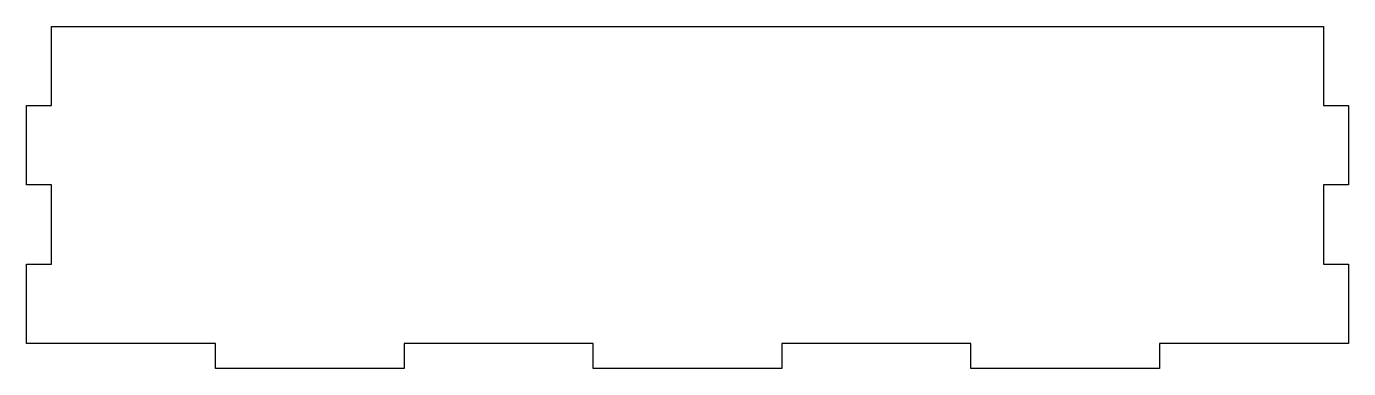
# Model space of a CAD drawing. Header units: millimetres. Extents: x -20 to 147, y -34 to 9.
import ezdxf

# ---------------------------------------------------------------- set-up
doc = ezdxf.new("R2010")
doc.units = ezdxf.units.MM
doc.layers.get('0').update_dxf_attribs({"linetype": 'CONTINUOUS'})

msp = doc.modelspace()

# ---------------------------------------------------------------- linework, layer by layer
msp.add_lwpolyline([(-16.83, -11.17), (-20, -11.17), (-20, -1.17), (-16.83, -1.17), (-16.83, 8.83), (143.83, 8.83), (143.83, -1.17), (147, -1.17), (147, -11.17), (143.83, -11.17), (143.83, -21.17), (147, -21.17), (147, -31.17), (123.14, -31.17), (123.14, -34.35), (99.29, -34.35), (99.29, -31.17), (75.43, -31.17), (75.43, -34.35), (51.57, -34.35), (51.57, -31.17), (27.71, -31.17), (27.71, -34.35), (3.86, -34.35), (3.86, -31.17), (-20, -31.17), (-20, -21.17), (-16.83, -21.17)], close=True)

doc.saveas('drawing.dxf')
